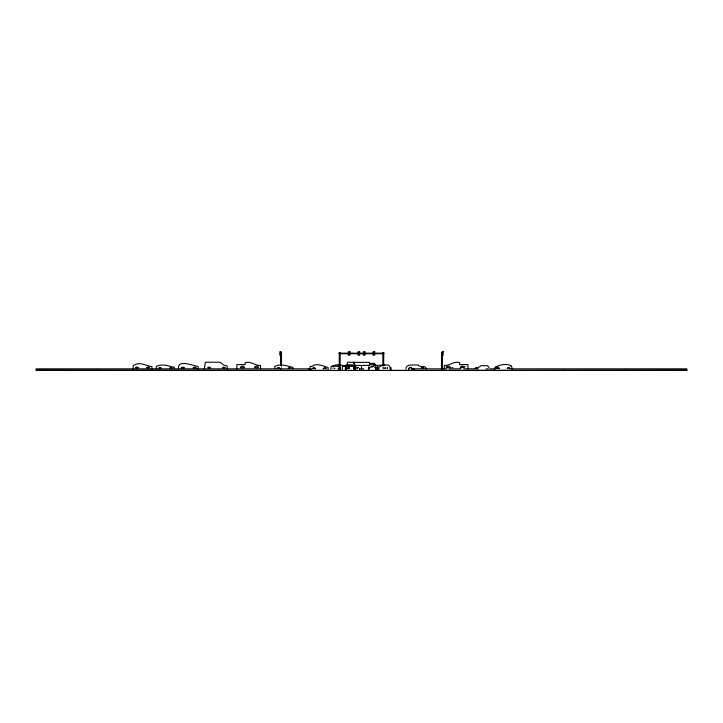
<?xml version="1.0" encoding="UTF-8"?>
<svg xmlns="http://www.w3.org/2000/svg" width="723" height="723" viewBox="0 0 723 723"><rect width="100%" height="100%" fill="white"/><g stroke="black" fill="none" stroke-linecap="round" stroke-linejoin="round"><path stroke-width="0.54" stroke-dasharray="3.62 2.71" d="M348.143 368.739L348.115 367.636M348.622 368.631L348.622 367.971M348.956 368.739L348.359 367.7M349.616 367.998L349.616 368.739L349.616 367.971M349.345 368.188L349.29 369.001L349.354 368.025L347.808 368.016L348.893 368.043L348.893 368.92M348.35 368.188L348.278 369.001L348.378 367.98M348.323 368.567L349.128 368.567M332.444 368.82L332.987 367.88L334.189 367.88L334.731 368.82M356.791 368.631L357.939 367.42M387.266 368.576L387.808 368.016M387.013 368.576L387.555 368.016M387.221 368.685L387.691 368.197M356.81 367.862L358.78 367.42M357.026 368.07L358.744 367.7M451.007 367.935L452.164 367.456L453.321 367.935M374.478 366.371L371.016 366.407L373.664 366.407M371.197 366.154L373.303 366.154M371.17 366.534L373.556 366.534M371.495 366.697L373.267 366.697M369.055 367.239L373.339 367.239M347.411 367.862L349.218 367.862M386.904 368.016L387.781 368.197M370.212 366.371L373.628 366.407M464.103 366.353L465.937 366.769M387.673 368.016L386.922 367.808L387.917 368.016M452.155 367.582L453.185 368.016M356.791 367.42L357.948 368.631M356.701 367.7L357.65 368.703M383.714 367.844L384.284 368.26M357.126 367.88L357.551 368.631M348.965 368.07L349.308 368.703M334.876 367.98L335.092 368.739M333.909 367.98L334.125 368.739M348.115 368.35L348.179 368.811M347.926 368.35L347.989 368.811M348.378 367.871L348.459 368.64M349.137 368.35L349.173 368.811L349.137 367.636M348.947 368.35L348.992 368.811L348.947 367.636M348.802 368.576L348.775 367.808L348.703 368.92M348.215 368.332L348.215 366.281L348.215 368.64M383.723 366.76L383.723 368.947M382.856 366.76L382.856 368.947M373.005 365.721L373.005 366.407M371.974 365.702L371.974 366.389M348.549 367.573L348.567 368.82M348.486 368.016L348.486 368.685M348.115 366.977L348.061 368.82M348.025 368.043L348.025 368.92M281.491 365.657L281.491 367.853M349.453 368.64L349.453 367.871L349.399 368.64"/><path stroke-width="1.08" d="M346.172 368.685L346.172 367.673M354.36 368.043L354.36 368.685L354.36 367.673M355.129 368.631L355.201 367.745M355.662 369.688L355.599 366.281L355.662 368.332M368.757 368.857L368.757 368.269M376.014 368.857L376.014 367.926L375.852 368.775M156.285 368.567L156.295 366.38C162.44 363.362 168.405 366.082 174.442 367.338L174.442 368.893M274.785 368.567L274.794 366.38C280.94 363.362 286.904 366.082 292.942 367.338L292.942 368.893M444.247 368.884L444.347 365.449C449.959 365.811 453.809 360.822 459.647 362.657L459.647 364.6L467.962 364.6L467.962 368.884M133.068 369.209L133.213 365.793L136.078 364.13C141.78 362.322 146.471 366.19 151.929 366.579L151.929 369.209M330.682 369.101L331.351 366.227L338.5 366.236L337.551 366.227M354.722 368.64L354.921 367.51M355.418 368.64L355.599 366.281M354.189 368.567L354.442 367.564M355.074 369.001L355.174 367.808M204.329 369.155L205.341 362.232L219.955 362.232L223.886 365.133L227.185 366.019L227.302 369.155M494.677 369.191C494.93 364.509 513.122 361.509 512.038 369.055M405.955 369.091C405.603 363.542 414.216 365.359 417.84 364.871C419.575 367.971 426.489 364.826 426.118 368.893M338.68 368.739L339.819 367.537M346.841 365.133L347.709 362.232L354.062 362.232L354.921 365.133L354.966 369.688M240.352 367.691L240.976 366.543L242.485 366.145L243.994 366.543L244.609 367.691M254.406 367.691L255.029 366.543L256.538 366.145L258.048 366.543L258.662 367.691M446.172 367.691L446.796 366.543L448.305 366.145L449.814 366.543L450.429 367.691M460.226 367.691L460.84 366.543L462.349 366.145L463.868 366.543L464.482 367.691M338.066 368.82L338.265 368.224M354.803 367.871L354.903 366.281L355.029 368.567M408.567 369.146L409.091 367.89L410.348 367.365L411.604 367.89M408.866 369.001L410.366 367.501L411.432 367.944M354.071 367.871L353.899 368.721L353.927 367.808M312.652 368.92L314.18 368.043L315.056 368.92M323.045 368.811L325.088 367.636L326.263 368.811M323.452 368.92L324.979 368.043L325.865 368.92M460.768 368.405L461.961 367.221L463.579 367.655M496.864 368.567L497.831 367.591L499.512 368.567M507.23 368.576L508.368 367.438L510.339 368.576M507.438 368.567L508.405 367.591L510.086 368.567M369.48 364.148L369.932 363.398L374.586 363.398L375.617 365.115M496.593 368.576L497.758 367.438L499.674 368.576M181.238 367.862L182.829 367.112L184.428 367.862M193.014 367.862L194.604 367.112L196.204 367.862M384.88 368.26L385.413 367.844M476.159 368.902L478.382 368.902M135.463 367.51L136.358 366.995L138.292 367.51M135.752 367.808L138.003 367.808M146.579 367.51L148.513 366.995L149.417 367.51M146.877 367.808L149.119 367.808M158.762 367.908L161.22 367.908M169.769 367.908L172.237 367.908M181.771 367.899L184.022 367.899M193.556 367.899L195.797 367.899M207.881 367.573L208.748 367.067L210.619 367.573M208.152 367.844L210.348 367.844M222.413 367.573L223.28 367.067L225.16 367.573M222.684 367.844L224.889 367.844M241.265 367.655L243.633 367.655M255.373 367.655L257.74 367.655M277.261 367.908L279.72 367.908M288.269 367.908L290.736 367.908M312.67 368.07L314.288 367.636L315.463 368.811M447.094 367.655L449.462 367.655M486.019 368.902L488.296 368.902M475.074 368.603L476.457 367.817L475.517 368.305M343.841 366.154L345.422 365.314M474.939 368.441L478.68 367.293L481.301 365.612L487.709 365.721L489.073 367.736M332.309 366.236C335.987 364.401 340.958 363.913 344.464 366.317M421.247 367.89L422.503 367.365L423.759 367.89M421.473 367.944L423.597 367.944M494.957 367.293L497.74 366.317M339.168 353.176L383.832 353.176L383.832 353.728L339.168 353.728M353.457 362.368L369.543 362.368L369.543 365.404M370.149 364.663L374.613 364.663M347.338 364.988L353.195 364.988M378.536 365.16L384.835 365.332M347.835 365.223L353.104 365.513M347.501 365.404L345.332 365.404L345.332 370.456M354.387 365.404L369.58 365.404M373.791 365.404L377.668 365.404L377.668 370.456M346.236 366.154L342.377 366.154L342.377 369.561M346.091 367.564L346.344 368.567M368.757 367.636L370.185 367.636M374.586 367.636L376.014 367.636M159.638 367.817L160.343 367.817M170.655 367.817L171.36 367.817M278.138 367.817L278.843 367.817M289.155 367.817L289.86 367.817M339.412 367.88L340.352 368.82M384.645 367.953L385.748 368.332M310.98 368.838L36.15 368.838L36.15 370.456L686.85 370.456L686.85 368.838L511.071 368.838M446.841 368.838L412.02 368.838L412.02 370.456M449.091 368.838L460.361 368.838M463.741 368.838L475.011 368.838M489.661 368.838L495.291 368.838M36.15 370.049L343.317 370.456M686.85 370.049L379.683 370.456M390.321 367.483L391.089 367.636L391.089 369.76M377.198 367.808L378.491 368.576M510.483 365.549L511.532 366.362M353.655 363.398L355.201 365.974L355.201 369.137M368.757 367.944L368.911 368.775M354.975 367.98L354.839 367.13L354.984 368.025M354.839 366.57L355.156 369.742M390.158 369.525L390.086 367.067L388.685 365.079L382.883 364.862L378.807 367.148L378.807 369.67M260.596 368.884L260.488 365.449C254.876 365.811 251.026 360.822 245.187 362.657L245.187 364.6L236.873 364.6L236.873 368.884M328.088 369.67L328.088 367.546C322.991 366.245 316.873 362.494 311.884 366.389L310.113 366.389L310.113 368.576M626.226 370.456L624.202 370.456M565.603 370.456L563.579 370.456M504.979 370.456L502.955 370.456M442.331 370.456L442.377 352.49L441.509 352.49L441.509 370.049M414.044 368.838L414.044 370.456M413.52 368.838L413.52 370.456M413.032 368.838L413.032 370.456M412.616 368.838L412.616 370.456M412.291 368.838L412.291 370.456M412.092 368.838L412.092 370.456M383.723 365.657L383.723 352.49L382.856 352.49L382.856 365.657M376.656 370.456L366.552 370.456M376.014 366.697L376.014 369.561M375.608 366.932L375.608 369.76M368.757 366.697L368.757 369.561M363.714 353.176L363.714 353.728M363.524 370.456L363.524 368.838L359.476 368.838L359.476 370.456M361.5 365.404L361.5 370.456M359.548 368.838L359.548 370.456M359.286 353.176L359.286 353.728M356.448 370.456L346.344 370.456M355.499 366.145L355.499 369.706M354.993 367.627L354.993 368.685M354.785 367.438L354.785 368.54M354.442 369.616L354.442 366.38L346.091 366.38L346.091 369.616M354.071 366.688L354.071 369.679M346.633 366.688L346.633 369.679M340.144 370.049L340.144 352.49L339.277 352.49L339.268 370.456M310.908 368.838L310.98 370.456M310.709 368.838L310.709 370.456M308.956 368.838L308.956 370.456M281.491 365.657L281.491 352.49L280.623 352.49L280.623 365.657M280.669 368.838L280.669 370.456M220.045 370.456L218.021 370.456M198.21 369.372L198.21 366.534C193.484 365.974 176.728 358.454 178.608 369.372M159.422 370.456L157.397 370.456M98.798 370.456L96.774 370.456M280.858 351.712L279.819 351.712L279.819 355.192L280.858 355.192L280.858 351.712M349.941 351.712L348.35 351.712L348.35 355.192L349.941 355.192L349.941 351.712M359.656 351.712L358.066 351.712L358.066 355.192L359.656 355.192L359.656 351.712M364.934 351.712L363.344 351.712L363.344 355.192L364.934 355.192L364.934 351.712M374.65 351.712L373.059 351.712L373.059 355.192L374.65 355.192L374.65 351.712M443.181 351.712L442.142 351.712L442.142 355.192L443.181 355.192L443.181 351.712M281.337 353.176L280.786 353.728L281.337 353.176M442.214 353.176L441.663 353.728L442.214 353.176M354.966 367.871L354.903 366.281L354.966 367.871"/></g></svg>
